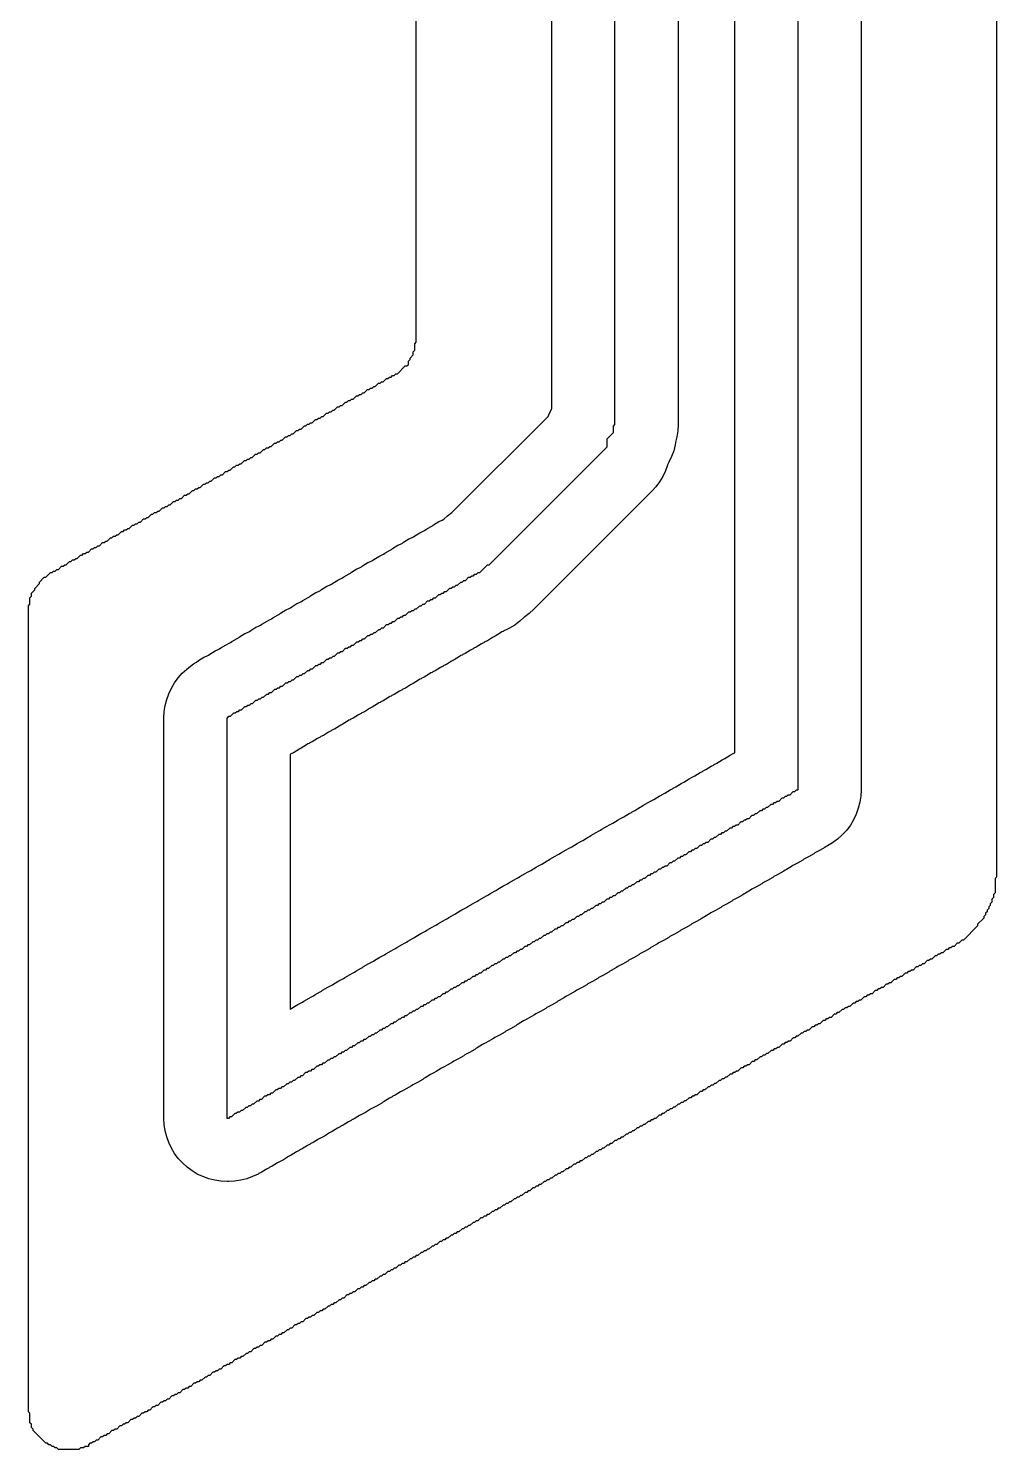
# Model space of a CAD drawing. Header units: millimetres. Extents: x 0 to 1730, y 0 to 225.
# Drawn here: x 134.8 to 196.2, y 22.4 to 112.5 of the extents above; entities that cross this region are included whole.
import ezdxf

# ---------------------------------------------------------------- set-up
doc = ezdxf.new("R2010")
doc.units = ezdxf.units.MM
for name, color, linetype in [('CENTERLINE', 1, 'Continuous'), ('GROOVE_8MM', 3, 'Continuous'), ('OUTLINE', 7, 'Continuous')]:
    doc.layers.add(name, color=color, linetype=linetype)

msp = doc.modelspace()

# ---------------------------------------------------------------- linework, layer by layer
at = {"layer": 'CENTERLINE'}
msp.add_lwpolyline([(183.602, 161.182), (183.602, 64.219), (183.582, 64.198), (183.482, 64.198), (183.382, 64.098), (183.282, 64.098), (183.082, 63.898), (182.982, 63.898), (182.882, 63.798), (182.782, 63.798), (182.682, 63.698), (182.582, 63.698), (182.382, 63.498), (182.282, 63.498), (182.182, 63.398), (182.082, 63.398), (181.982, 63.298), (181.882, 63.298), (181.682, 63.098), (181.582, 63.098), (181.482, 62.998), (181.382, 62.998), (181.282, 62.898), (181.182, 62.898), (180.982, 62.698), (180.882, 62.698), (180.782, 62.598), (180.682, 62.598), (180.482, 62.398), (180.382, 62.398), (180.282, 62.298), (180.182, 62.298), (180.082, 62.198), (179.982, 62.198), (179.782, 61.998), (179.682, 61.998), (179.582, 61.898), (179.482, 61.898), (179.382, 61.798), (179.282, 61.798), (179.082, 61.598), (178.982, 61.598), (178.882, 61.498), (178.782, 61.498), (178.682, 61.398), (178.582, 61.398), (178.382, 61.198), (178.282, 61.198), (178.182, 61.098), (178.082, 61.098), (177.882, 60.898), (177.782, 60.898), (177.682, 60.798), (177.582, 60.798), (177.482, 60.698), (177.382, 60.698), (177.182, 60.498), (177.082, 60.498), (176.982, 60.398), (176.882, 60.398), (176.782, 60.298), (176.682, 60.298), (176.482, 60.098), (176.382, 60.098), (176.282, 59.998), (176.182, 59.998), (176.082, 59.898), (175.982, 59.898), (175.782, 59.698), (175.682, 59.698), (175.582, 59.598), (175.482, 59.598), (175.282, 59.398), (175.182, 59.398), (175.082, 59.298), (174.982, 59.298), (174.882, 59.198), (174.782, 59.198), (174.582, 58.998), (174.482, 58.998), (174.382, 58.898), (174.282, 58.898), (174.182, 58.798), (174.082, 58.798), (173.882, 58.598), (173.782, 58.598), (173.682, 58.498), (173.582, 58.498), (173.482, 58.398), (173.382, 58.398), (173.182, 58.198), (173.082, 58.198), (172.982, 58.098), (172.882, 58.098), (172.782, 57.998), (172.682, 57.998), (172.482, 57.798), (172.382, 57.798), (172.282, 57.698), (172.182, 57.698), (171.982, 57.498), (171.882, 57.498), (171.782, 57.398), (171.682, 57.398), (171.582, 57.298), (171.482, 57.298), (171.282, 57.098), (171.182, 57.098), (171.082, 56.998), (170.982, 56.998), (170.882, 56.898), (170.782, 56.898), (170.582, 56.698), (170.482, 56.698), (170.382, 56.598), (170.282, 56.598), (170.182, 56.498), (170.082, 56.498), (169.882, 56.298), (169.782, 56.298), (169.682, 56.198), (169.582, 56.198), (169.382, 55.998), (169.282, 55.998), (169.182, 55.898), (169.082, 55.898), (168.982, 55.798), (168.882, 55.798), (168.682, 55.598), (168.582, 55.598), (168.482, 55.498), (168.382, 55.498), (168.282, 55.398), (168.182, 55.398), (167.982, 55.198), (167.882, 55.198), (167.782, 55.098), (167.682, 55.098), (167.582, 54.998), (167.482, 54.998), (167.282, 54.798), (167.182, 54.798), (167.082, 54.698), (166.982, 54.698), (166.882, 54.598), (166.782, 54.598), (166.582, 54.398), (166.482, 54.398), (166.382, 54.298), (166.282, 54.298), (166.082, 54.098), (165.982, 54.098), (165.882, 53.998), (165.782, 53.998), (165.682, 53.898), (165.582, 53.898), (165.382, 53.698), (165.282, 53.698), (165.182, 53.598), (165.082, 53.598), (164.982, 53.498), (164.882, 53.498), (164.682, 53.298), (164.582, 53.298), (164.482, 53.198), (164.382, 53.198), (164.282, 53.098), (164.182, 53.098), (163.982, 52.898), (163.882, 52.898), (163.782, 52.798), (163.682, 52.798), (163.482, 52.598), (163.382, 52.598), (163.282, 52.498), (163.182, 52.498), (163.082, 52.398), (162.982, 52.398), (162.782, 52.198), (162.682, 52.198), (162.582, 52.098), (162.482, 52.098), (162.382, 51.998), (162.282, 51.998), (162.082, 51.798), (161.982, 51.798), (161.882, 51.698), (161.782, 51.698), (161.682, 51.598), (161.582, 51.598), (161.382, 51.398), (161.282, 51.398), (161.182, 51.298), (161.082, 51.298), (160.882, 51.098), (160.782, 51.098), (160.682, 50.998), (160.582, 50.998), (160.482, 50.898), (160.382, 50.898), (160.182, 50.698), (160.082, 50.698), (159.982, 50.598), (159.882, 50.598), (159.782, 50.498), (159.682, 50.498), (159.482, 50.298), (159.382, 50.298), (159.282, 50.198), (159.182, 50.198), (159.082, 50.098), (158.982, 50.098), (158.782, 49.898), (158.682, 49.898), (158.582, 49.798), (158.482, 49.798), (158.382, 49.698), (158.282, 49.698), (158.082, 49.498), (157.982, 49.498), (157.882, 49.398), (157.782, 49.398), (157.582, 49.198), (157.482, 49.198), (157.382, 49.098), (157.282, 49.098), (157.182, 48.998), (157.082, 48.998), (156.882, 48.798), (156.782, 48.798), (156.682, 48.698), (156.582, 48.698), (156.482, 48.598), (156.382, 48.598), (156.182, 48.398), (156.082, 48.398), (155.982, 48.298), (155.882, 48.298), (155.782, 48.198), (155.682, 48.198), (155.482, 47.998), (155.382, 47.998), (155.282, 47.898), (155.182, 47.898), (154.982, 47.698), (154.882, 47.698), (154.782, 47.598), (154.682, 47.598), (154.582, 47.498), (154.482, 47.498), (154.282, 47.298), (154.182, 47.298), (154.082, 47.198), (153.982, 47.198), (153.882, 47.098), (153.782, 47.098), (153.582, 46.898), (153.482, 46.898), (153.382, 46.798), (153.282, 46.798), (153.182, 46.698), (153.082, 46.698), (152.882, 46.498), (152.782, 46.498), (152.682, 46.398), (152.582, 46.398), (152.482, 46.298), (152.382, 46.298), (152.182, 46.098), (152.082, 46.098), (151.982, 45.998), (151.882, 45.998), (151.682, 45.798), (151.582, 45.798), (151.482, 45.698), (151.382, 45.698), (151.282, 45.598), (151.182, 45.598), (150.982, 45.398), (150.882, 45.398), (150.782, 45.298), (150.682, 45.298), (150.582, 45.198), (150.482, 45.198), (150.282, 44.998), (150.182, 44.998), (150.082, 44.898), (149.982, 44.898), (149.882, 44.798), (149.782, 44.798), (149.582, 44.598), (149.482, 44.598), (149.382, 44.498), (149.282, 44.498), (149.082, 44.298), (148.982, 44.298), (148.882, 44.198), (148.782, 44.198), (148.682, 44.098), (148.582, 44.098), (148.382, 43.898), (148.282, 43.898), (148.182, 43.798), (148.082, 43.798), (147.982, 43.698), (147.882, 43.698), (147.682, 43.498), (147.582, 43.498), (147.482, 43.398), (147.398, 43.398), (147.398, 68.803), (147.418, 68.803), (147.518, 68.903), (147.618, 68.903), (147.818, 69.103), (147.918, 69.103), (148.018, 69.203), (148.118, 69.203), (148.218, 69.303), (148.318, 69.303), (148.518, 69.503), (148.618, 69.503), (148.718, 69.603), (148.818, 69.603), (148.918, 69.703), (149.018, 69.703), (149.218, 69.903), (149.318, 69.903), (149.418, 70.003), (149.518, 70.003), (149.618, 70.103), (149.718, 70.103), (149.918, 70.303), (150.018, 70.303), (150.118, 70.403), (150.218, 70.403), (150.418, 70.603), (150.518, 70.603), (150.618, 70.703), (150.718, 70.703), (150.818, 70.803), (150.918, 70.803), (151.118, 71.003), (151.218, 71.003), (151.318, 71.103), (151.418, 71.103), (151.518, 71.203), (151.618, 71.203), (151.818, 71.403), (151.918, 71.403), (152.018, 71.503), (152.118, 71.503), (152.218, 71.603), (152.318, 71.603), (152.518, 71.803), (152.618, 71.803), (152.718, 71.903), (152.818, 71.903), (153.018, 72.103), (153.118, 72.103), (153.218, 72.203), (153.318, 72.203), (153.418, 72.303), (153.518, 72.303), (153.718, 72.503), (153.818, 72.503), (153.918, 72.603), (154.018, 72.603), (154.118, 72.703), (154.218, 72.703), (154.418, 72.903), (154.518, 72.903), (154.618, 73.003), (154.718, 73.003), (154.918, 73.203), (155.018, 73.203), (155.118, 73.303), (155.218, 73.303), (155.318, 73.403), (155.418, 73.403), (155.618, 73.603), (155.718, 73.603), (155.818, 73.703), (155.918, 73.703), (156.018, 73.803), (156.118, 73.803), (156.318, 74.003), (156.418, 74.003), (156.518, 74.103), (156.618, 74.103), (156.718, 74.203), (156.818, 74.203), (157.018, 74.403), (157.118, 74.403), (157.218, 74.503), (157.318, 74.503), (157.518, 74.703), (157.618, 74.703), (157.718, 74.803), (157.818, 74.803), (157.918, 74.903), (158.018, 74.903), (158.218, 75.103), (158.318, 75.103), (158.418, 75.203), (158.518, 75.203), (158.618, 75.303), (158.718, 75.303), (158.918, 75.503), (159.018, 75.503), (159.118, 75.603), (159.218, 75.603), (159.318, 75.703), (159.418, 75.703), (159.618, 75.903), (159.718, 75.903), (159.818, 76.003), (159.918, 76.003), (160.118, 76.203), (160.218, 76.203), (160.318, 76.303), (160.418, 76.303), (160.518, 76.403), (160.618, 76.403), (160.818, 76.603), (160.918, 76.603), (161.018, 76.703), (161.118, 76.703), (161.218, 76.803), (161.318, 76.803), (161.518, 77.003), (161.618, 77.003), (161.718, 77.103), (161.818, 77.103), (161.918, 77.203), (162.018, 77.203), (162.218, 77.403), (162.318, 77.403), (162.418, 77.503), (162.518, 77.503), (162.718, 77.703), (162.818, 77.703), (162.918, 77.803), (163.018, 77.803), (163.118, 77.903), (163.218, 77.903), (163.318, 78.003), (163.418, 78.003), (163.918, 78.503), (164.018, 78.503), (171.498, 85.982), (171.498, 86.482), (171.898, 86.882), (171.898, 87.282), (171.998, 87.382), (171.998, 151.919)], dxfattribs=at)
at = {"layer": 'GROOVE_8MM'}
for points in [[(187.602, 161.182), (187.602, 64.219), (187.583, 63.827), (187.525, 63.438), (187.43, 63.058), (187.298, 62.688), (187.13, 62.333), (186.928, 61.996), (186.694, 61.681), (186.431, 61.39), (186.41, 61.37), (186.119, 61.106), (185.804, 60.872), (185.467, 60.671), (185.382, 60.63), (185.304, 60.572), (184.967, 60.371), (184.81, 60.296), (184.767, 60.271), (184.682, 60.23), (184.604, 60.172), (184.267, 59.971), (184.11, 59.896), (184.067, 59.871), (183.982, 59.83), (183.904, 59.772), (183.567, 59.571), (183.41, 59.496), (183.367, 59.471), (183.282, 59.43), (183.204, 59.372), (182.867, 59.171), (182.782, 59.13), (182.704, 59.072), (182.367, 58.871), (182.21, 58.796), (182.167, 58.771), (182.082, 58.73), (182.004, 58.672), (181.667, 58.471), (181.51, 58.396), (181.467, 58.371), (181.382, 58.33), (181.304, 58.272), (180.967, 58.071), (180.81, 57.996), (180.767, 57.971), (180.682, 57.93), (180.604, 57.872), (180.267, 57.671), (180.182, 57.63), (180.104, 57.572), (179.767, 57.371), (179.61, 57.296), (179.567, 57.271), (179.482, 57.23), (179.404, 57.172), (179.067, 56.971), (178.91, 56.896), (178.867, 56.871), (178.782, 56.83), (178.704, 56.772), (178.367, 56.571), (178.21, 56.496), (178.167, 56.471), (178.082, 56.43), (178.004, 56.372), (177.667, 56.171), (177.582, 56.13), (177.504, 56.072), (177.167, 55.871), (177.01, 55.796), (176.967, 55.771), (176.882, 55.73), (176.804, 55.672), (176.467, 55.471), (176.31, 55.396), (176.267, 55.371), (176.182, 55.33), (176.104, 55.272), (175.767, 55.071), (175.61, 54.996), (175.567, 54.971), (175.482, 54.93), (175.404, 54.872), (175.067, 54.671), (174.91, 54.596), (174.867, 54.571), (174.782, 54.53), (174.704, 54.472), (174.367, 54.271), (174.282, 54.23), (174.204, 54.172), (173.867, 53.971), (173.71, 53.896), (173.667, 53.871), (173.582, 53.83), (173.504, 53.772), (173.167, 53.571), (173.01, 53.496), (172.967, 53.471), (172.882, 53.43), (172.804, 53.372), (172.467, 53.171), (172.31, 53.096), (172.267, 53.071), (172.182, 53.03), (172.104, 52.972), (171.767, 52.771), (171.682, 52.73), (171.604, 52.672), (171.267, 52.471), (171.11, 52.396), (171.067, 52.371), (170.982, 52.33), (170.904, 52.272), (170.567, 52.071), (170.41, 51.996), (170.367, 51.971), (170.282, 51.93), (170.204, 51.872), (169.867, 51.671), (169.71, 51.596), (169.667, 51.571), (169.582, 51.53), (169.504, 51.472), (169.167, 51.271), (169.01, 51.196), (168.967, 51.171), (168.882, 51.13), (168.804, 51.072), (168.467, 50.871), (168.382, 50.83), (168.304, 50.772), (167.967, 50.571), (167.81, 50.496), (167.767, 50.471), (167.682, 50.43), (167.604, 50.372), (167.267, 50.171), (167.11, 50.096), (167.067, 50.071), (166.982, 50.03), (166.904, 49.972), (166.567, 49.771), (166.41, 49.696), (166.367, 49.671), (166.282, 49.63), (166.204, 49.572), (165.867, 49.371), (165.782, 49.33), (165.704, 49.272), (165.367, 49.071), (165.21, 48.996), (165.167, 48.971), (165.082, 48.93), (165.004, 48.872), (164.667, 48.671), (164.51, 48.596), (164.467, 48.571), (164.382, 48.53), (164.304, 48.472), (163.967, 48.271), (163.81, 48.196), (163.767, 48.171), (163.682, 48.13), (163.604, 48.072), (163.267, 47.871), (163.182, 47.83), (163.104, 47.772), (162.767, 47.571), (162.61, 47.496), (162.567, 47.471), (162.482, 47.43), (162.404, 47.372), (162.067, 47.171), (161.91, 47.096), (161.867, 47.071), (161.782, 47.03), (161.704, 46.972), (161.367, 46.771), (161.21, 46.696), (161.167, 46.671), (161.082, 46.63), (161.004, 46.572), (160.667, 46.371), (160.51, 46.296), (160.467, 46.271), (160.382, 46.23), (160.304, 46.172), (159.967, 45.971), (159.882, 45.93), (159.804, 45.872), (159.467, 45.671), (159.31, 45.596), (159.267, 45.571), (159.182, 45.53), (159.104, 45.472), (158.767, 45.271), (158.61, 45.196), (158.567, 45.171), (158.482, 45.13), (158.404, 45.072), (158.067, 44.871), (157.91, 44.796), (157.867, 44.771), (157.782, 44.73), (157.704, 44.672), (157.367, 44.471), (157.282, 44.43), (157.204, 44.372), (156.867, 44.171), (156.71, 44.096), (156.667, 44.071), (156.582, 44.03), (156.504, 43.972), (156.167, 43.771), (156.01, 43.696), (155.967, 43.671), (155.882, 43.63), (155.804, 43.572), (155.467, 43.371), (155.31, 43.296), (155.267, 43.271), (155.182, 43.23), (155.104, 43.172), (154.767, 42.971), (154.61, 42.896), (154.567, 42.871), (154.482, 42.83), (154.404, 42.772), (154.067, 42.571), (153.982, 42.53), (153.904, 42.472), (153.567, 42.271), (153.41, 42.196), (153.367, 42.171), (153.282, 42.13), (153.204, 42.072), (152.867, 41.871), (152.71, 41.796), (152.667, 41.771), (152.582, 41.73), (152.504, 41.672), (152.167, 41.471), (152.01, 41.396), (151.967, 41.371), (151.882, 41.33), (151.804, 41.272), (151.467, 41.071), (151.382, 41.03), (151.304, 40.972), (150.967, 40.771), (150.81, 40.696), (150.767, 40.671), (150.682, 40.63), (150.604, 40.572), (150.267, 40.371), (150.11, 40.296), (150.067, 40.271), (149.982, 40.23), (149.904, 40.172), (149.567, 39.971), (149.41, 39.896), (149.367, 39.871), (149.013, 39.703), (148.643, 39.57), (148.262, 39.475), (147.874, 39.417), (147.482, 39.398), (147.398, 39.398), (147.006, 39.417), (146.617, 39.475), (146.237, 39.57), (145.867, 39.703), (145.512, 39.871), (145.175, 40.072), (144.86, 40.306), (144.569, 40.57), (144.306, 40.861), (144.072, 41.176), (143.87, 41.513), (143.702, 41.867), (143.57, 42.237), (143.475, 42.618), (143.417, 43.006), (143.398, 43.398), (143.398, 68.803), (143.417, 69.192), (143.474, 69.578), (143.568, 69.957), (143.698, 70.324), (143.864, 70.677), (144.063, 71.013), (144.295, 71.327), (144.555, 71.617), (144.843, 71.881), (144.963, 71.981), (145.28, 72.218), (145.453, 72.323), (145.596, 72.429), (145.933, 72.631), (146.09, 72.705), (146.133, 72.731), (146.218, 72.771), (146.296, 72.829), (146.633, 73.031), (146.79, 73.105), (146.833, 73.131), (146.918, 73.171), (146.996, 73.229), (147.333, 73.431), (147.49, 73.505), (147.533, 73.531), (147.618, 73.571), (147.696, 73.629), (148.033, 73.831), (148.118, 73.871), (148.196, 73.929), (148.533, 74.131), (148.69, 74.205), (148.733, 74.231), (148.818, 74.271), (148.896, 74.329), (149.233, 74.531), (149.39, 74.605), (149.433, 74.631), (149.518, 74.671), (149.596, 74.729), (149.933, 74.931), (150.09, 75.005), (150.133, 75.031), (150.218, 75.071), (150.296, 75.129), (150.633, 75.331), (150.718, 75.371), (150.796, 75.429), (151.133, 75.631), (151.29, 75.705), (151.333, 75.731), (151.418, 75.771), (151.496, 75.829), (151.833, 76.031), (151.99, 76.105), (152.033, 76.131), (152.118, 76.171), (152.196, 76.229), (152.533, 76.431), (152.618, 76.471), (152.696, 76.529), (153.033, 76.731), (153.19, 76.805), (153.233, 76.831), (153.318, 76.871), (153.396, 76.929), (153.733, 77.131), (153.89, 77.205), (153.933, 77.231), (154.018, 77.271), (154.096, 77.329), (154.433, 77.531), (154.59, 77.605), (154.633, 77.631), (154.718, 77.671), (154.796, 77.729), (155.133, 77.931), (155.218, 77.971), (155.296, 78.029), (155.633, 78.231), (155.79, 78.305), (155.833, 78.331), (155.918, 78.371), (155.996, 78.429), (156.333, 78.631), (156.49, 78.705), (156.533, 78.731), (156.618, 78.771), (156.696, 78.829), (157.033, 79.031), (157.19, 79.105), (157.233, 79.131), (157.318, 79.171), (157.396, 79.229), (157.733, 79.431), (157.818, 79.471), (157.896, 79.529), (158.233, 79.731), (158.39, 79.805), (158.433, 79.831), (158.518, 79.871), (158.596, 79.929), (158.933, 80.131), (159.09, 80.205), (159.133, 80.231), (159.218, 80.271), (159.296, 80.329), (159.633, 80.531), (159.79, 80.605), (159.833, 80.631), (159.918, 80.671), (159.996, 80.729), (160.333, 80.931), (160.418, 80.971), (160.496, 81.029), (160.833, 81.231), (160.99, 81.305), (161.033, 81.331), (161.15, 81.386), (161.381, 81.595), (161.662, 81.804), (167.763, 87.905), (167.802, 88.013), (167.97, 88.368), (167.998, 88.414), (167.998, 151.062)], [(175.998, 151.919), (175.998, 87.382), (175.978, 86.99), (175.921, 86.602), (175.857, 86.349), (175.821, 86.102), (175.725, 85.721), (175.593, 85.352), (175.425, 84.997), (175.329, 84.836), (175.325, 84.821), (175.193, 84.452), (175.025, 84.097), (174.824, 83.76), (174.59, 83.445), (174.326, 83.154), (166.847, 75.674), (166.556, 75.411), (166.274, 75.202), (166.247, 75.174), (165.956, 74.911), (165.64, 74.677), (165.304, 74.475), (165.146, 74.401), (165.104, 74.375), (164.946, 74.301), (164.904, 74.275), (164.818, 74.235), (164.74, 74.177), (164.404, 73.975), (164.318, 73.935), (164.24, 73.877), (163.904, 73.675), (163.746, 73.601), (163.704, 73.575), (163.618, 73.535), (163.54, 73.477), (163.204, 73.275), (163.046, 73.201), (163.004, 73.175), (162.918, 73.135), (162.84, 73.077), (162.504, 72.875), (162.346, 72.801), (162.304, 72.775), (162.218, 72.735), (162.14, 72.677), (161.804, 72.475), (161.718, 72.435), (161.64, 72.377), (161.304, 72.175), (161.146, 72.101), (161.104, 72.075), (161.018, 72.035), (160.94, 71.977), (160.604, 71.775), (160.446, 71.701), (160.404, 71.675), (160.318, 71.635), (160.24, 71.577), (159.904, 71.375), (159.746, 71.301), (159.704, 71.275), (159.618, 71.235), (159.54, 71.177), (159.204, 70.975), (159.118, 70.935), (159.04, 70.877), (158.704, 70.675), (158.546, 70.601), (158.504, 70.575), (158.418, 70.535), (158.34, 70.477), (158.004, 70.275), (157.846, 70.201), (157.804, 70.175), (157.718, 70.135), (157.64, 70.077), (157.304, 69.875), (157.146, 69.801), (157.104, 69.775), (157.018, 69.735), (156.94, 69.677), (156.604, 69.475), (156.518, 69.435), (156.44, 69.377), (156.104, 69.175), (155.946, 69.101), (155.904, 69.075), (155.818, 69.035), (155.74, 68.977), (155.404, 68.775), (155.246, 68.701), (155.204, 68.675), (155.118, 68.635), (155.04, 68.577), (154.704, 68.375), (154.618, 68.335), (154.54, 68.277), (154.204, 68.075), (154.046, 68.001), (154.004, 67.975), (153.918, 67.935), (153.84, 67.877), (153.504, 67.675), (153.346, 67.601), (153.304, 67.575), (153.218, 67.535), (153.14, 67.477), (152.804, 67.275), (152.646, 67.201), (152.604, 67.175), (152.518, 67.135), (152.44, 67.077), (152.104, 66.875), (152.018, 66.835), (151.94, 66.777), (151.604, 66.575), (151.446, 66.501), (151.404, 66.475), (151.398, 66.472), (151.398, 50.327), (151.482, 50.366), (151.56, 50.424), (151.896, 50.626), (152.054, 50.7), (152.096, 50.726), (152.182, 50.766), (152.26, 50.824), (152.596, 51.026), (152.754, 51.1), (152.796, 51.126), (152.882, 51.166), (152.96, 51.224), (153.296, 51.426), (153.382, 51.466), (153.46, 51.524), (153.796, 51.726), (153.954, 51.8), (153.996, 51.826), (154.082, 51.866), (154.16, 51.924), (154.496, 52.126), (154.654, 52.2), (154.696, 52.226), (154.782, 52.266), (154.86, 52.324), (155.196, 52.526), (155.354, 52.6), (155.396, 52.626), (155.482, 52.666), (155.56, 52.724), (155.896, 52.926), (155.982, 52.966), (156.06, 53.024), (156.396, 53.226), (156.554, 53.3), (156.596, 53.326), (156.682, 53.366), (156.76, 53.424), (157.096, 53.626), (157.254, 53.7), (157.296, 53.726), (157.382, 53.766), (157.46, 53.824), (157.796, 54.026), (157.954, 54.1), (157.996, 54.126), (158.082, 54.166), (158.16, 54.224), (158.496, 54.426), (158.654, 54.5), (158.696, 54.526), (158.782, 54.566), (158.86, 54.624), (159.196, 54.826), (159.282, 54.866), (159.36, 54.924), (159.696, 55.126), (159.854, 55.2), (159.896, 55.226), (159.982, 55.266), (160.06, 55.324), (160.396, 55.526), (160.554, 55.6), (160.596, 55.626), (160.682, 55.666), (160.76, 55.724), (161.096, 55.926), (161.254, 56), (161.296, 56.026), (161.382, 56.066), (161.46, 56.124), (161.796, 56.326), (161.882, 56.366), (161.96, 56.424), (162.296, 56.626), (162.454, 56.7), (162.496, 56.726), (162.582, 56.766), (162.66, 56.824), (162.996, 57.026), (163.154, 57.1), (163.196, 57.126), (163.282, 57.166), (163.36, 57.224), (163.696, 57.426), (163.854, 57.5), (163.896, 57.526), (163.982, 57.566), (164.06, 57.624), (164.396, 57.826), (164.482, 57.866), (164.56, 57.924), (164.896, 58.126), (165.054, 58.2), (165.096, 58.226), (165.182, 58.266), (165.26, 58.324), (165.596, 58.526), (165.754, 58.6), (165.796, 58.626), (165.882, 58.666), (165.96, 58.724), (166.296, 58.926), (166.454, 59), (166.496, 59.026), (166.582, 59.066), (166.66, 59.124), (166.996, 59.326), (167.154, 59.4), (167.196, 59.426), (167.282, 59.466), (167.36, 59.524), (167.696, 59.726), (167.782, 59.766), (167.86, 59.824), (168.196, 60.026), (168.354, 60.1), (168.396, 60.126), (168.482, 60.166), (168.56, 60.224), (168.896, 60.426), (169.054, 60.5), (169.096, 60.526), (169.182, 60.566), (169.26, 60.624), (169.596, 60.826), (169.754, 60.9), (169.796, 60.926), (169.882, 60.966), (169.96, 61.024), (170.296, 61.226), (170.382, 61.266), (170.46, 61.324), (170.796, 61.526), (170.954, 61.6), (170.996, 61.626), (171.082, 61.666), (171.16, 61.724), (171.496, 61.926), (171.654, 62), (171.696, 62.026), (171.782, 62.066), (171.86, 62.124), (172.196, 62.326), (172.354, 62.4), (172.396, 62.426), (172.482, 62.466), (172.56, 62.524), (172.896, 62.726), (173.054, 62.8), (173.096, 62.826), (173.182, 62.866), (173.26, 62.924), (173.596, 63.126), (173.682, 63.166), (173.76, 63.224), (174.096, 63.426), (174.254, 63.5), (174.296, 63.526), (174.382, 63.566), (174.46, 63.624), (174.796, 63.826), (174.954, 63.9), (174.996, 63.926), (175.082, 63.966), (175.16, 64.024), (175.496, 64.226), (175.654, 64.3), (175.696, 64.326), (175.782, 64.366), (175.86, 64.424), (176.196, 64.626), (176.282, 64.666), (176.36, 64.724), (176.696, 64.926), (176.854, 65), (176.896, 65.026), (176.982, 65.066), (177.06, 65.124), (177.396, 65.326), (177.554, 65.4), (177.596, 65.426), (177.682, 65.466), (177.76, 65.524), (178.096, 65.726), (178.254, 65.8), (178.296, 65.826), (178.382, 65.866), (178.46, 65.924), (178.796, 66.126), (178.882, 66.166), (178.96, 66.224), (179.296, 66.426), (179.454, 66.5), (179.496, 66.526), (179.582, 66.566), (179.602, 66.582), (179.602, 159.549)]]:
    msp.add_lwpolyline(points, dxfattribs=at)
at = {"layer": 'OUTLINE'}
msp.add_lwpolyline([(196.2, 166.401), (196.2, 58.701), (196.1, 58.601), (196.1, 57.701), (196, 57.601), (196, 57.401), (195.9, 57.301), (195.9, 57.101), (195.8, 57.001), (195.8, 56.901), (195.7, 56.801), (195.7, 56.701), (195.6, 56.601), (195.6, 56.501), (195.5, 56.401), (195.5, 56.301), (195.4, 56.201), (195.4, 56.101), (195, 55.701), (195, 55.601), (194.1, 54.701), (194, 54.701), (193.8, 54.501), (193.7, 54.501), (193.5, 54.301), (193.4, 54.301), (193.3, 54.201), (193.2, 54.201), (193.1, 54.101), (193, 54.101), (192.8, 53.901), (192.7, 53.901), (192.6, 53.801), (192.5, 53.801), (192.4, 53.701), (192.3, 53.701), (192.1, 53.501), (192, 53.501), (191.9, 53.401), (191.8, 53.401), (191.6, 53.201), (191.5, 53.201), (191.4, 53.101), (191.3, 53.101), (191.2, 53.001), (191.1, 53.001), (190.9, 52.801), (190.8, 52.801), (190.7, 52.701), (190.6, 52.701), (190.5, 52.601), (190.4, 52.601), (190.2, 52.401), (190.1, 52.401), (190, 52.301), (189.9, 52.301), (189.8, 52.201), (189.7, 52.201), (189.5, 52.001), (189.4, 52.001), (189.3, 51.901), (189.2, 51.901), (189, 51.701), (188.9, 51.701), (188.8, 51.601), (188.7, 51.601), (188.6, 51.501), (188.5, 51.501), (188.3, 51.301), (188.2, 51.301), (188.1, 51.201), (188, 51.201), (187.9, 51.101), (187.8, 51.101), (187.6, 50.901), (187.5, 50.901), (187.4, 50.801), (187.3, 50.801), (187.2, 50.701), (187.1, 50.701), (186.9, 50.501), (186.8, 50.501), (186.7, 50.401), (186.6, 50.401), (186.5, 50.301), (186.4, 50.301), (186.2, 50.101), (186.1, 50.101), (186, 50.001), (185.9, 50.001), (185.7, 49.801), (185.6, 49.801), (185.5, 49.701), (185.4, 49.701), (185.3, 49.601), (185.2, 49.601), (185, 49.401), (184.9, 49.401), (184.8, 49.301), (184.7, 49.301), (184.6, 49.201), (184.5, 49.201), (184.3, 49.001), (184.2, 49.001), (184.1, 48.901), (184, 48.901), (183.9, 48.801), (183.8, 48.801), (183.6, 48.601), (183.5, 48.601), (183.4, 48.501), (183.3, 48.501), (183.1, 48.301), (183, 48.301), (182.9, 48.201), (182.8, 48.201), (182.7, 48.101), (182.6, 48.101), (182.4, 47.901), (182.3, 47.901), (182.2, 47.801), (182.1, 47.801), (182, 47.701), (181.9, 47.701), (181.7, 47.501), (181.6, 47.501), (181.5, 47.401), (181.4, 47.401), (181.3, 47.301), (181.2, 47.301), (181, 47.101), (180.9, 47.101), (180.8, 47.001), (180.7, 47.001), (180.5, 46.801), (180.4, 46.801), (180.3, 46.701), (180.2, 46.701), (180.1, 46.601), (180, 46.601), (179.8, 46.401), (179.7, 46.401), (179.6, 46.301), (179.5, 46.301), (179.4, 46.201), (179.3, 46.201), (179.1, 46.001), (179, 46.001), (178.9, 45.901), (178.8, 45.901), (178.7, 45.801), (178.6, 45.801), (178.4, 45.601), (178.3, 45.601), (178.2, 45.501), (178.1, 45.501), (178, 45.401), (177.9, 45.401), (177.7, 45.201), (177.6, 45.201), (177.5, 45.101), (177.4, 45.101), (177.2, 44.901), (177.1, 44.901), (177, 44.801), (176.9, 44.801), (176.8, 44.701), (176.7, 44.701), (176.5, 44.501), (176.4, 44.501), (176.3, 44.401), (176.2, 44.401), (176.1, 44.301), (176, 44.301), (175.8, 44.101), (175.7, 44.101), (175.6, 44.001), (175.5, 44.001), (175.4, 43.901), (175.3, 43.901), (175.1, 43.701), (175, 43.701), (174.9, 43.601), (174.8, 43.601), (174.6, 43.401), (174.5, 43.401), (174.4, 43.301), (174.3, 43.301), (174.2, 43.201), (174.1, 43.201), (173.9, 43.001), (173.8, 43.001), (173.7, 42.901), (173.6, 42.901), (173.5, 42.801), (173.4, 42.801), (173.2, 42.601), (173.1, 42.601), (173, 42.501), (172.9, 42.501), (172.8, 42.401), (172.7, 42.401), (172.5, 42.201), (172.4, 42.201), (172.3, 42.101), (172.2, 42.101), (172.1, 42.001), (172, 42.001), (171.8, 41.801), (171.7, 41.801), (171.6, 41.701), (171.5, 41.701), (171.3, 41.501), (171.2, 41.501), (171.1, 41.401), (171, 41.401), (170.9, 41.301), (170.8, 41.301), (170.6, 41.101), (170.5, 41.101), (170.4, 41.001), (170.3, 41.001), (170.2, 40.901), (170.1, 40.901), (169.9, 40.701), (169.8, 40.701), (169.7, 40.601), (169.6, 40.601), (169.5, 40.501), (169.4, 40.501), (169.2, 40.301), (169.1, 40.301), (169, 40.201), (168.9, 40.201), (168.7, 40.001), (168.6, 40.001), (168.5, 39.901), (168.4, 39.901), (168.3, 39.801), (168.2, 39.801), (168, 39.601), (167.9, 39.601), (167.8, 39.501), (167.7, 39.501), (167.6, 39.401), (167.5, 39.401), (167.3, 39.201), (167.2, 39.201), (167.1, 39.101), (167, 39.101), (166.9, 39.001), (166.8, 39.001), (166.6, 38.801), (166.5, 38.801), (166.4, 38.701), (166.3, 38.701), (166.1, 38.501), (166, 38.501), (165.9, 38.401), (165.8, 38.401), (165.7, 38.301), (165.6, 38.301), (165.4, 38.101), (165.3, 38.101), (165.2, 38.001), (165.1, 38.001), (165, 37.901), (164.9, 37.901), (164.7, 37.701), (164.6, 37.701), (164.5, 37.601), (164.4, 37.601), (164.3, 37.501), (164.2, 37.501), (164, 37.301), (163.9, 37.301), (163.8, 37.201), (163.7, 37.201), (163.6, 37.101), (163.5, 37.101), (163.3, 36.901), (163.2, 36.901), (163.1, 36.801), (163, 36.801), (162.8, 36.601), (162.7, 36.601), (162.6, 36.501), (162.5, 36.501), (162.4, 36.401), (162.3, 36.401), (162.1, 36.201), (162, 36.201), (161.9, 36.101), (161.8, 36.101), (161.7, 36.001), (161.6, 36.001), (161.4, 35.801), (161.3, 35.801), (161.2, 35.701), (161.1, 35.701), (161, 35.601), (160.9, 35.601), (160.7, 35.401), (160.6, 35.401), (160.5, 35.301), (160.4, 35.301), (160.2, 35.101), (160.1, 35.101), (160, 35.001), (159.9, 35.001), (159.8, 34.901), (159.7, 34.901), (159.5, 34.701), (159.4, 34.701), (159.3, 34.601), (159.2, 34.601), (159.1, 34.501), (159, 34.501), (158.8, 34.301), (158.7, 34.301), (158.6, 34.201), (158.5, 34.201), (158.4, 34.101), (158.3, 34.101), (158.1, 33.901), (158, 33.901), (157.9, 33.801), (157.8, 33.801), (157.7, 33.701), (157.6, 33.701), (157.4, 33.501), (157.3, 33.501), (157.2, 33.401), (157.1, 33.401), (156.9, 33.201), (156.8, 33.201), (156.7, 33.101), (156.6, 33.101), (156.5, 33.001), (156.4, 33.001), (156.2, 32.801), (156.1, 32.801), (156, 32.701), (155.9, 32.701), (155.8, 32.601), (155.7, 32.601), (155.5, 32.401), (155.4, 32.401), (155.3, 32.301), (155.2, 32.301), (155.1, 32.201), (155, 32.201), (154.8, 32.001), (154.7, 32.001), (154.6, 31.901), (154.5, 31.901), (154.3, 31.701), (154.2, 31.701), (154.1, 31.601), (154, 31.601), (153.9, 31.501), (153.8, 31.501), (153.6, 31.301), (153.5, 31.301), (153.4, 31.201), (153.3, 31.201), (153.2, 31.101), (153.1, 31.101), (152.9, 30.901), (152.8, 30.901), (152.7, 30.801), (152.6, 30.801), (152.5, 30.701), (152.4, 30.701), (152.2, 30.501), (152.1, 30.501), (152, 30.401), (151.9, 30.401), (151.8, 30.301), (151.7, 30.301), (151.5, 30.101), (151.4, 30.101), (151.3, 30.001), (151.2, 30.001), (151, 29.801), (150.9, 29.801), (150.8, 29.701), (150.7, 29.701), (150.6, 29.601), (150.5, 29.601), (150.3, 29.401), (150.2, 29.401), (150.1, 29.301), (150, 29.301), (149.9, 29.201), (149.8, 29.201), (149.6, 29.001), (149.5, 29.001), (149.4, 28.901), (149.3, 28.901), (149.2, 28.801), (149.1, 28.801), (148.9, 28.601), (148.8, 28.601), (148.7, 28.501), (148.6, 28.501), (148.4, 28.301), (148.3, 28.301), (148.2, 28.201), (148.1, 28.201), (148, 28.101), (147.9, 28.101), (147.7, 27.901), (147.6, 27.901), (147.5, 27.801), (147.4, 27.801), (147.3, 27.701), (147.2, 27.701), (147, 27.501), (146.9, 27.501), (146.8, 27.401), (146.7, 27.401), (146.6, 27.301), (146.5, 27.301), (146.3, 27.101), (146.2, 27.101), (146.1, 27.001), (146, 27.001), (145.8, 26.801), (145.7, 26.801), (145.6, 26.701), (145.5, 26.701), (145.4, 26.601), (145.3, 26.601), (145.1, 26.401), (145, 26.401), (144.9, 26.301), (144.8, 26.301), (144.7, 26.201), (144.6, 26.201), (144.4, 26.001), (144.3, 26.001), (144.2, 25.901), (144.1, 25.901), (144, 25.801), (143.9, 25.801), (143.7, 25.601), (143.6, 25.601), (143.5, 25.501), (143.4, 25.501), (143.3, 25.401), (143.2, 25.401), (143, 25.201), (142.9, 25.201), (142.8, 25.101), (142.7, 25.101), (142.5, 24.901), (142.4, 24.901), (142.3, 24.801), (142.2, 24.801), (142.1, 24.701), (142, 24.701), (141.8, 24.501), (141.7, 24.501), (141.6, 24.401), (141.5, 24.401), (141.4, 24.301), (141.3, 24.301), (141.1, 24.101), (141, 24.101), (140.9, 24.001), (140.8, 24.001), (140.7, 23.901), (140.6, 23.901), (140.4, 23.701), (140.3, 23.701), (140.2, 23.601), (140.1, 23.601), (139.9, 23.401), (139.8, 23.401), (139.7, 23.301), (139.6, 23.301), (139.5, 23.201), (139.4, 23.201), (139.2, 23.001), (139.1, 23.001), (139, 22.901), (138.9, 22.901), (138.8, 22.801), (138.7, 22.801), (138.6, 22.701), (138.6, 22.601), (138.4, 22.601), (138.3, 22.501), (138.1, 22.501), (138, 22.401), (136.7, 22.401), (136.6, 22.501), (136.5, 22.501), (136.4, 22.601), (136.3, 22.601), (136.2, 22.701), (136.1, 22.701), (136, 22.801), (135.9, 22.801), (135.1, 23.601), (135.1, 23.701), (135, 23.801), (135, 24.001), (134.9, 24.101), (134.9, 24.701), (134.8, 24.801), (134.8, 75.901), (134.9, 76.001), (134.9, 76.401), (135, 76.501), (135, 76.701), (135.2, 76.901), (135.2, 77.001), (135.5, 77.301), (135.5, 77.401), (135.8, 77.701), (135.9, 77.701), (136.2, 78.001), (136.3, 78.001), (136.4, 78.101), (136.5, 78.101), (136.6, 78.201), (136.7, 78.201), (136.9, 78.401), (137, 78.401), (137.1, 78.501), (137.2, 78.501), (137.4, 78.701), (137.5, 78.701), (137.6, 78.801), (137.7, 78.801), (137.8, 78.901), (137.9, 78.901), (138.1, 79.101), (138.2, 79.101), (138.3, 79.201), (138.4, 79.201), (138.5, 79.301), (138.6, 79.301), (138.8, 79.501), (138.9, 79.501), (139, 79.601), (139.1, 79.601), (139.2, 79.701), (139.3, 79.701), (139.5, 79.901), (139.6, 79.901), (139.7, 80.001), (139.8, 80.001), (140, 80.201), (140.1, 80.201), (140.2, 80.301), (140.3, 80.301), (140.4, 80.401), (140.5, 80.401), (140.7, 80.601), (140.8, 80.601), (140.9, 80.701), (141, 80.701), (141.1, 80.801), (141.2, 80.801), (141.4, 81.001), (141.5, 81.001), (141.6, 81.101), (141.7, 81.101), (141.8, 81.201), (141.9, 81.201), (142.1, 81.401), (142.2, 81.401), (142.3, 81.501), (142.4, 81.501), (142.6, 81.701), (142.7, 81.701), (142.8, 81.801), (142.9, 81.801), (143, 81.901), (143.1, 81.901), (143.3, 82.101), (143.4, 82.101), (143.5, 82.201), (143.6, 82.201), (143.7, 82.301), (143.8, 82.301), (144, 82.501), (144.1, 82.501), (144.2, 82.601), (144.3, 82.601), (144.4, 82.701), (144.5, 82.701), (144.7, 82.901), (144.8, 82.901), (144.9, 83.001), (145, 83.001), (145.2, 83.201), (145.3, 83.201), (145.4, 83.301), (145.5, 83.301), (145.6, 83.401), (145.7, 83.401), (145.9, 83.601), (146, 83.601), (146.1, 83.701), (146.2, 83.701), (146.3, 83.801), (146.4, 83.801), (146.6, 84.001), (146.7, 84.001), (146.8, 84.101), (146.9, 84.101), (147, 84.201), (147.1, 84.201), (147.3, 84.401), (147.4, 84.401), (147.5, 84.501), (147.6, 84.501), (147.8, 84.701), (147.9, 84.701), (148, 84.801), (148.1, 84.801), (148.2, 84.901), (148.3, 84.901), (148.5, 85.101), (148.6, 85.101), (148.7, 85.201), (148.8, 85.201), (148.9, 85.301), (149, 85.301), (149.2, 85.501), (149.3, 85.501), (149.4, 85.601), (149.5, 85.601), (149.7, 85.801), (149.8, 85.801), (149.9, 85.901), (150, 85.901), (150.1, 86.001), (150.2, 86.001), (150.4, 86.201), (150.5, 86.201), (150.6, 86.301), (150.7, 86.301), (150.8, 86.401), (150.9, 86.401), (151.1, 86.601), (151.2, 86.601), (151.3, 86.701), (151.4, 86.701), (151.5, 86.801), (151.6, 86.801), (151.8, 87.001), (151.9, 87.001), (152, 87.101), (152.1, 87.101), (152.3, 87.301), (152.4, 87.301), (152.5, 87.401), (152.6, 87.401), (152.7, 87.501), (152.8, 87.501), (153, 87.701), (153.1, 87.701), (153.2, 87.801), (153.3, 87.801), (153.4, 87.901), (153.5, 87.901), (153.7, 88.101), (153.8, 88.101), (153.9, 88.201), (154, 88.201), (154.1, 88.301), (154.2, 88.301), (154.4, 88.501), (154.5, 88.501), (154.6, 88.601), (154.7, 88.601), (154.9, 88.801), (155, 88.801), (155.1, 88.901), (155.2, 88.901), (155.3, 89.001), (155.4, 89.001), (155.6, 89.201), (155.7, 89.201), (155.8, 89.301), (155.9, 89.301), (156, 89.401), (156.1, 89.401), (156.3, 89.601), (156.4, 89.601), (156.5, 89.701), (156.6, 89.701), (156.7, 89.801), (156.8, 89.801), (157, 90.001), (157.1, 90.001), (157.2, 90.101), (157.3, 90.101), (157.5, 90.301), (157.6, 90.301), (157.7, 90.401), (157.8, 90.401), (157.9, 90.501), (158, 90.501), (158.1, 90.601), (158.2, 90.601), (158.7, 91.101), (158.8, 91.101), (158.9, 91.201), (158.9, 91.401), (159, 91.501), (159, 91.601), (159.2, 91.801), (159.2, 92.001), (159.3, 92.101), (159.3, 92.501), (159.4, 92.601), (159.4, 146.701)], dxfattribs=at)

doc.saveas('drawing.dxf')
